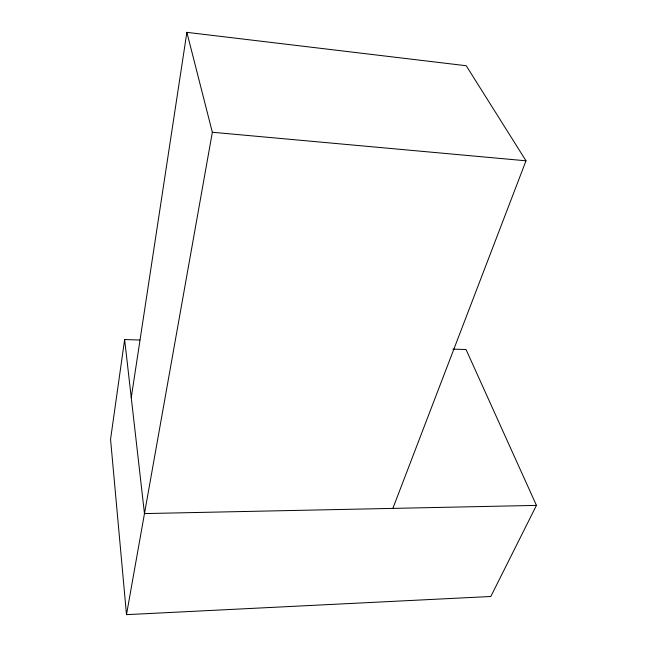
<?xml version="1.0" encoding="UTF-8"?>
<svg xmlns="http://www.w3.org/2000/svg" width="647" height="647" viewBox="0 0 647 647"><rect width="100%" height="100%" fill="white"/><g stroke="black" fill="none" stroke-linecap="round" stroke-linejoin="round"><path stroke-width="0.97" d="M139.776 340.007L124.628 339.562L110.556 439.321L126.489 614.65L490.822 596.485L536.444 505.388L466.042 349.517L452.916 349.137M131.252 397.646L186.878 32.35L466.22 65.735L526.003 160.796L392.858 508.396M126.489 614.65L212.345 132.255L186.878 32.35M536.444 505.388L144.475 513.589L124.628 339.562M212.345 132.255L526.003 160.796"/></g></svg>
